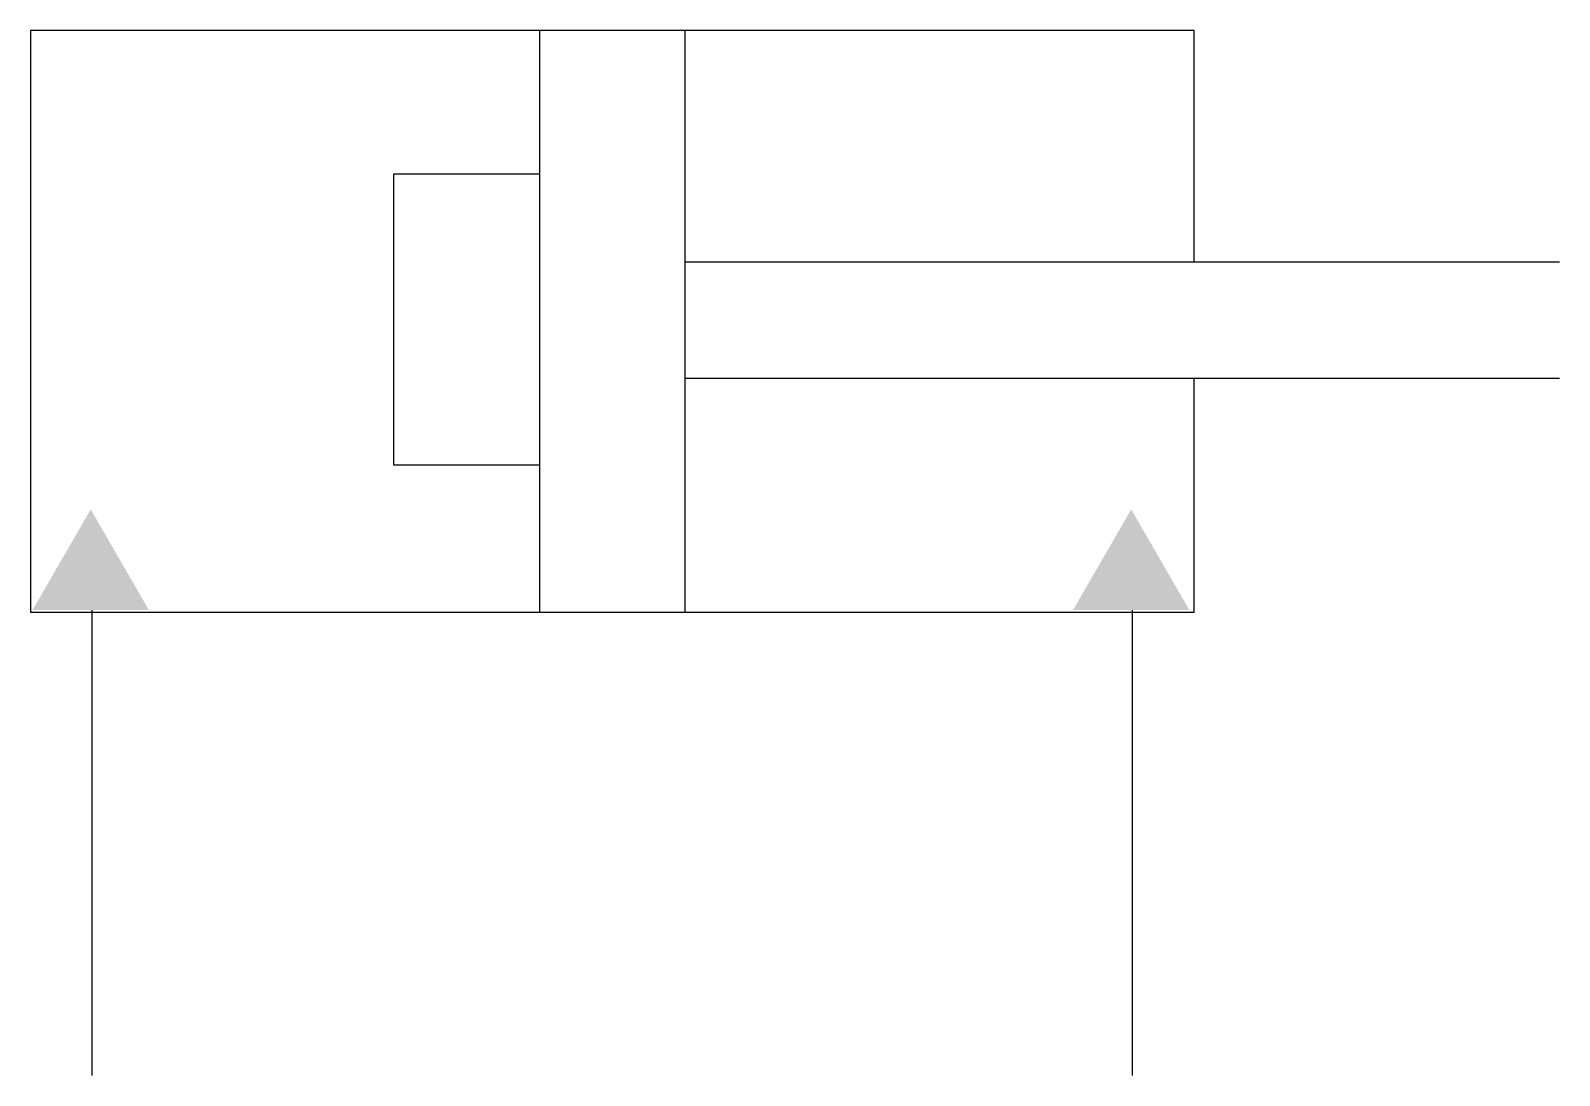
# Model space of a CAD drawing. Extents: x 343.8 to 370.1, y 774.1 to 792.
import ezdxf

# ---------------------------------------------------------------- set-up
doc = ezdxf.new("R2010")
doc.units = 0
doc.header["$LTSCALE"] = 5
doc.header["$MEASUREMENT"] = 0
doc.layers.add('11', color=1, linetype='CONTINUOUS')
doc.layers.add('12', color=2, linetype='CONTINUOUS')

msp = doc.modelspace()

# ---------------------------------------------------------------- linework, layer by layer
at = {"layer": '11'}
for p, q in [((363.785, 792.017), (343.785, 792.017)), ((343.785, 792.017), (343.785, 782.017)), ((352.529, 792.017), (352.529, 782.017)), ((355.029, 792.017), (355.029, 782.017)), ((363.785, 788.033), (363.785, 792.017)), ((352.529, 789.549), (350.023, 789.549)), ((350.023, 789.549), (350.023, 784.549)), ((370.06, 788.033), (355.029, 788.033)), ((370.06, 786.033), (355.029, 786.033)), ((363.785, 782.017), (363.785, 786.033)), ((350.023, 784.549), (352.529, 784.549)), ((343.785, 782.017), (363.785, 782.017)), ((344.838, 782.054), (344.838, 774.054)), ((362.719, 782.054), (362.719, 774.054))]:
    msp.add_line(p, q, dxfattribs=at)
at = {"layer": '12'}
for points in [[(343.818, 782.054), (344.818, 783.786), (345.818, 782.054)], [(361.7, 782.054), (362.7, 783.786), (363.7, 782.054)]]:
    msp.add_solid(points, dxfattribs=at)

doc.saveas('drawing.dxf')
